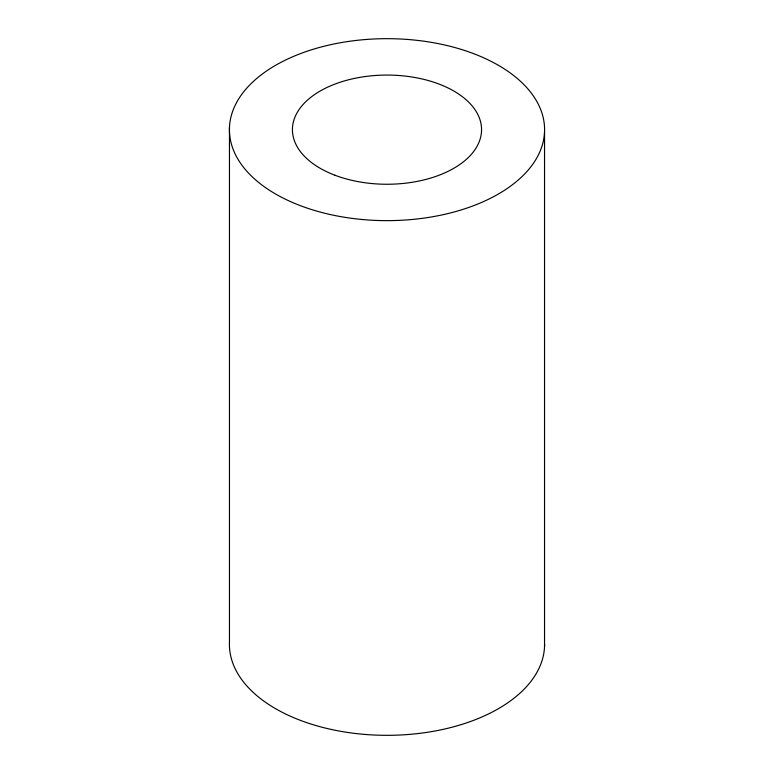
<?xml version="1.0" encoding="UTF-8"?>
<svg xmlns="http://www.w3.org/2000/svg" width="774" height="774" viewBox="0 0 774 774"><rect width="100%" height="100%" fill="white"/><g stroke="black" fill="none" stroke-linecap="round" stroke-linejoin="round"><path stroke-width="1.16" d="M544.538 131.919A157.586 90.984 0 0 1 304.84 207.297A157.586 90.984 0 0 1 311.622 49.759A157.586 90.984 0 0 1 544.538 131.919L544.538 646.609M229.462 127.391L229.462 642.081A157.586 90.984 0 0 0 385.065 735.319A157.586 90.984 0 0 0 544.586 644.316M335.074 175.282A94.554 54.586 0 0 0 481.399 132.809A94.554 54.586 0 0 0 344.527 80.883A94.554 54.586 0 0 0 335.074 175.282"/></g></svg>
